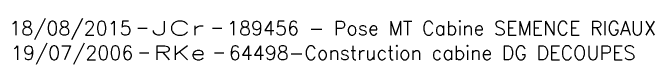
# Model space of a CAD drawing. Header units: millimetres. Extents: x 169511 to 170000, y 110010 to 110475.
# Drawn here: x 169510.65 to 169545.01, y 110259.96 to 110262.44 of the extents above; entities that cross this region are included whole.
import ezdxf
from ezdxf.enums import TextEntityAlignment as Align

# ---------------------------------------------------------------- set-up
doc = ezdxf.new("R2010")
doc.units = ezdxf.units.MM
doc.layers.get('0').update_dxf_attribs({"linetype": 'CONTINUOUS'})
doc.layers.add('M_910', color=7, linetype='CONTINUOUS', plot=False)
doc.styles.get("Standard").update_dxf_attribs({"font": 'romans.shx', "width": 0.85})

# ---------------------------------------------------------------- blocks, each defined once
blk = doc.blocks.new('GIS_MODF')
at = {"color": 0, "linetype": 'Continuous', "flags": 128}
for points in [[(-2.257, -0.012), (-1.757, -0.012)], [(1.758, -0.012), (2.258, -0.012)]]:
    blk.add_lwpolyline(points, dxfattribs=at)
at = {"color": 0, "linetype": 'Continuous'}
blk.add_attdef('DATE', text='', height=0.75, dxfattribs=at).set_placement((-2.583, -0.387), align=Align.RIGHT)
at = {"color": 0, "linetype": 'Continuous', "width": 3.590909}
blk.add_attdef('USER', text='', height=0.75, dxfattribs=at).set_placement((-1.516, -0.387), (1.306, -0.387), align=Align.FIT)
at = {"color": 0, "linetype": 'Continuous'}
blk.add_attdef('DESC', (2.528, -0.387), '', height=0.75, dxfattribs=at)

msp = doc.modelspace()

# ---------------------------------------------------------------- block references
at = {"layer": 'M_910'}
ref = msp.add_blockref('GIS_MODF', (169519.592, 110261.933), dxfattribs=at)
ref.add_attrib('DATE', '18/08/2015', dxfattribs={"layer": '0', "color": 0, "linetype": 'Continuous', "height": 0.75}).set_placement((169517.009, 110261.546), align=Align.RIGHT)
ref.add_attrib('USER', 'JCr', dxfattribs={"layer": '0', "color": 0, "linetype": 'Continuous', "height": 0.75, "width": 1.612245}).set_placement((169518.076, 110261.546), (169520.898, 110261.546), align=Align.FIT)
ref.add_attrib('DESC', '189456 - Pose MT Cabine SEMENCE RIGAUX', (169522.12, 110261.546), dxfattribs={"layer": '0', "color": 0, "linetype": 'Continuous', "height": 0.75})
ref = msp.add_blockref('GIS_MODF', (169519.686, 110260.593), dxfattribs=at)
ref.add_attrib('DATE', '19/07/2006', dxfattribs={"layer": '0', "color": 0, "linetype": 'Continuous', "height": 0.75}).set_placement((169517.104, 110260.206), align=Align.RIGHT)
ref.add_attrib('USER', 'RKe', dxfattribs={"layer": '0', "color": 0, "linetype": 'Continuous', "height": 0.75, "width": 1.385965}).set_placement((169518.171, 110260.206), (169520.992, 110260.206), align=Align.FIT)
ref.add_attrib('DESC', '64498-Construction cabine DG DECOUPES', (169522.214, 110260.206), dxfattribs={"layer": '0', "color": 0, "linetype": 'Continuous', "height": 0.75})

doc.saveas('drawing.dxf')
